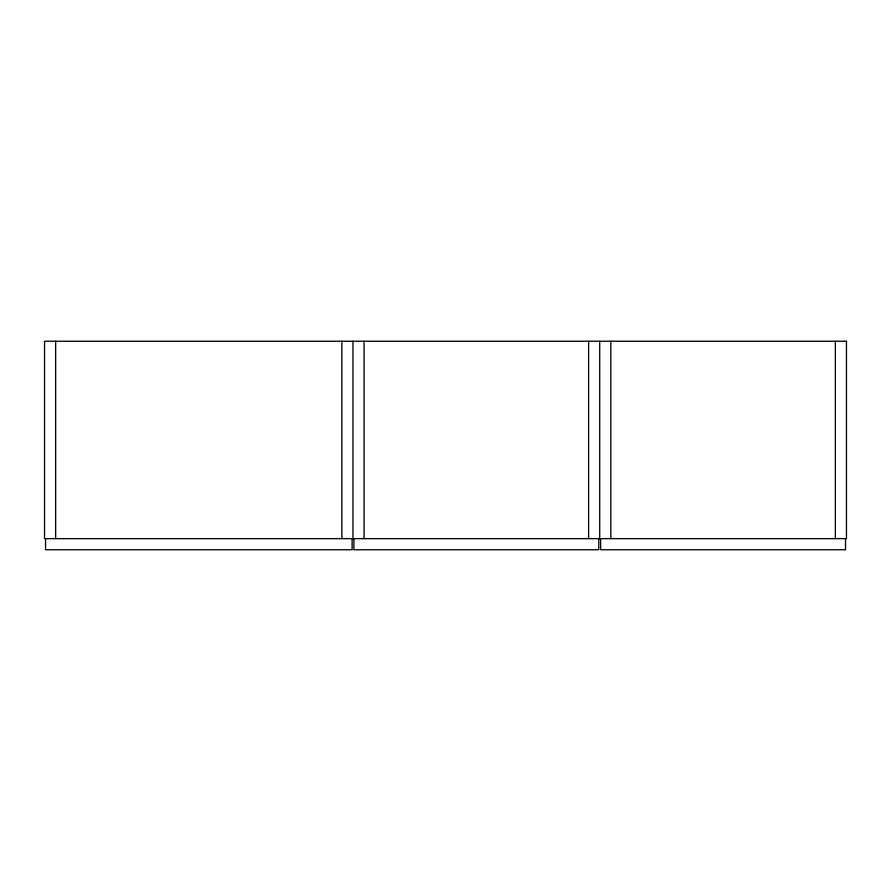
<?xml version="1.0" encoding="UTF-8"?>
<svg xmlns="http://www.w3.org/2000/svg" width="891" height="891" viewBox="0 0 891 891"><rect width="100%" height="100%" fill="white"/><g stroke="black" fill="none" stroke-linecap="round" stroke-linejoin="round"><path stroke-width="1.34" d="M845.526 538.643L845.526 549.747L600.634 549.747L600.634 538.643M835.346 341.253L835.346 538.643M610.814 341.253L610.814 538.643M599.71 341.253L599.71 538.643M598.785 538.643L598.785 549.747L353.894 549.747L353.894 538.643M588.606 341.253L588.606 538.643M364.074 341.253L364.074 538.643M352.97 341.253L352.97 538.643M352.112 538.643L352.112 549.747L45.541 549.747L45.541 538.643M341.866 341.253L341.866 538.643M55.654 341.253L55.654 538.643M846.45 341.253L44.55 341.253L44.55 538.643L846.45 538.643L846.45 341.253"/></g></svg>
